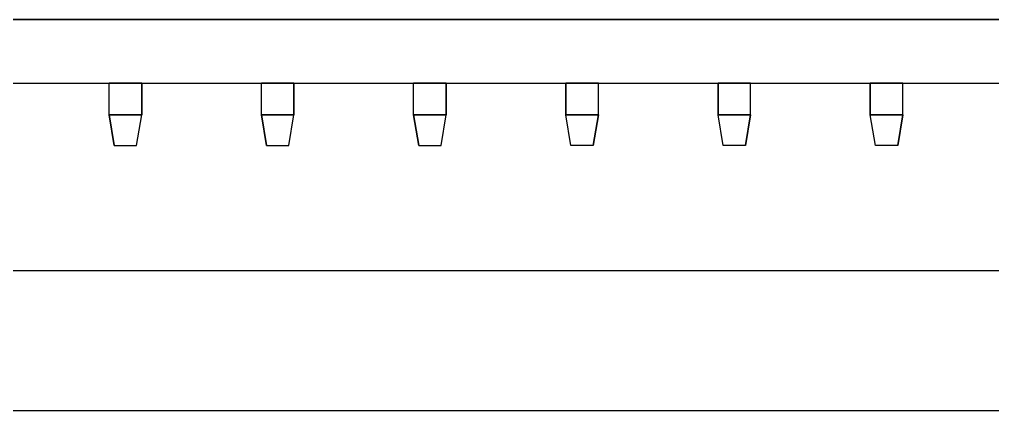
# Model space of a CAD drawing. Header units: metres. Extents: x -0.058 to 0.058, y -0.004 to 0.023.
# Drawn here: x -0.01399 to 0.01037, y -0.0035 to 0.0063 of the extents above; entities that cross this region are included whole.
import ezdxf

# ---------------------------------------------------------------- set-up
doc = ezdxf.new("R2010")
doc.units = ezdxf.units.M
doc.header["$MEASUREMENT"] = 0
doc.layers.get('0').update_dxf_attribs({"color": 8, "linetype": 'CONTINUOUS'})

msp = doc.modelspace()

# ---------------------------------------------------------------- linework, layer by layer
for p, q in [((-0.0438, 0.0063, -0.001), (0.0422, 0.0063, -0.001)), ((-0.0475, 0.0047, -0.0647), (0.0475, 0.0047, -0.0647)), ((-0.010926, 0.0047, -0.008534), (-0.011739, 0.0047, -0.008534)), ((-0.011739, 0.003906, -0.008534), (-0.011739, 0.0047, -0.008534)), ((-0.010926, 0.003906, -0.008534), (-0.010926, 0.0047, -0.008534)), ((-0.007116, 0.0047, -0.008534), (-0.007929, 0.0047, -0.008534)), ((-0.007929, 0.003906, -0.008534), (-0.007929, 0.0047, -0.008534)), ((-0.007116, 0.003906, -0.008534), (-0.007116, 0.0047, -0.008534)), ((-0.003306, 0.0047, -0.008534), (-0.004119, 0.0047, -0.008534)), ((-0.004119, 0.003906, -0.008534), (-0.004119, 0.0047, -0.008534)), ((-0.003306, 0.003906, -0.008534), (-0.003306, 0.0047, -0.008534)), ((0.000504, 0.0047, -0.008534), (-0.000309, 0.0047, -0.008534)), ((-0.000309, 0.0047, -0.008534), (-0.000309, 0.003906, -0.008534)), ((0.000504, 0.003906, -0.008534), (0.000504, 0.0047, -0.008534)), ((0.004314, 0.0047, -0.008534), (0.003501, 0.0047, -0.008534)), ((0.003501, 0.0047, -0.008534), (0.003501, 0.003906, -0.008534)), ((0.004314, 0.003906, -0.008534), (0.004314, 0.0047, -0.008534)), ((0.008124, 0.0047, -0.008534), (0.007311, 0.0047, -0.008534)), ((0.007311, 0.0047, -0.008534), (0.007311, 0.003906, -0.008534)), ((0.008124, 0.003906, -0.008534), (0.008124, 0.0047, -0.008534)), ((-0.010926, 0.003906, -0.008534), (-0.011739, 0.003906, -0.008534)), ((-0.007116, 0.003906, -0.008534), (-0.007929, 0.003906, -0.008534)), ((-0.003306, 0.003906, -0.008534), (-0.004119, 0.003906, -0.008534)), ((0.000504, 0.003906, -0.008534), (-0.000309, 0.003906, -0.008534)), ((0.004314, 0.003906, -0.008534), (0.003501, 0.003906, -0.008534)), ((0.008124, 0.003906, -0.008534), (0.007311, 0.003906, -0.008534)), ((-0.011612, 0.003144, -0.008407), (-0.011053, 0.003144, -0.008407)), ((-0.011612, 0.003144, -0.007849), (-0.011612, 0.003144, -0.008407)), ((-0.011612, 0.003144, -0.007849), (-0.011053, 0.003144, -0.007849)), ((-0.011053, 0.003144, -0.007849), (-0.011053, 0.003144, -0.008407)), ((-0.007802, 0.003144, -0.008407), (-0.007243, 0.003144, -0.008407)), ((-0.007802, 0.003144, -0.007849), (-0.007802, 0.003144, -0.008407)), ((-0.007802, 0.003144, -0.007849), (-0.007243, 0.003144, -0.007849)), ((-0.007243, 0.003144, -0.007849), (-0.007243, 0.003144, -0.008407)), ((-0.003992, 0.003144, -0.008407), (-0.003433, 0.003144, -0.008407)), ((-0.003992, 0.003144, -0.007849), (-0.003992, 0.003144, -0.008407)), ((-0.003992, 0.003144, -0.007849), (-0.003433, 0.003144, -0.007849)), ((-0.003433, 0.003144, -0.007849), (-0.003433, 0.003144, -0.008407)), ((-0.000182, 0.003144, -0.008407), (-0.000182, 0.003144, -0.007849)), ((0.000377, 0.003144, -0.007849), (-0.000182, 0.003144, -0.007849)), ((0.000377, 0.003144, -0.008407), (-0.000182, 0.003144, -0.008407)), ((0.000377, 0.003144, -0.008407), (0.000377, 0.003144, -0.007849)), ((0.003628, 0.003144, -0.008407), (0.003628, 0.003144, -0.007849)), ((0.004187, 0.003144, -0.007849), (0.003628, 0.003144, -0.007849)), ((0.004187, 0.003144, -0.008407), (0.003628, 0.003144, -0.008407)), ((0.004187, 0.003144, -0.008407), (0.004187, 0.003144, -0.007849)), ((0.007438, 0.003144, -0.008407), (0.007438, 0.003144, -0.007849)), ((0.007997, 0.003144, -0.007849), (0.007438, 0.003144, -0.007849)), ((0.007997, 0.003144, -0.008407), (0.007438, 0.003144, -0.008407)), ((0.007997, 0.003144, -0.008407), (0.007997, 0.003144, -0.007849)), ((0.0485, 0, -0.001), (-0.0485, 0, -0.001)), ((-0.058, -0.0035, -0.0692), (0.058, -0.0035, -0.0692))]:
    msp.add_line(p, q)
at = {"extrusion": (0, 0, -1)}
for p, q in [((0.0422, 0.0063), (-0.0438, 0.0063)), ((-0.0475, 0.0047, -0.002), (0.0475, 0.0047, -0.002)), ((-0.011739, 0.0047, -0.007722), (-0.010926, 0.0047, -0.007722)), ((-0.011739, 0.003906, -0.007722), (-0.011739, 0.0047, -0.007722)), ((-0.010926, 0.0047, -0.007722), (-0.010926, 0.003906, -0.007722)), ((-0.007929, 0.0047, -0.007722), (-0.007116, 0.0047, -0.007722)), ((-0.007929, 0.003906, -0.007722), (-0.007929, 0.0047, -0.007722)), ((-0.007116, 0.0047, -0.007722), (-0.007116, 0.003906, -0.007722)), ((-0.004119, 0.0047, -0.007722), (-0.003306, 0.0047, -0.007722)), ((-0.004119, 0.003906, -0.007722), (-0.004119, 0.0047, -0.007722)), ((-0.003306, 0.0047, -0.007722), (-0.003306, 0.003906, -0.007722)), ((-0.000309, 0.0047, -0.007722), (0.000504, 0.0047, -0.007722)), ((-0.000309, 0.003906, -0.007722), (-0.000309, 0.0047, -0.007722)), ((0.000504, 0.003906, -0.007722), (0.000504, 0.0047, -0.007722)), ((0.003501, 0.0047, -0.007722), (0.004314, 0.0047, -0.007722)), ((0.003501, 0.003906, -0.007722), (0.003501, 0.0047, -0.007722)), ((0.004314, 0.003906, -0.007722), (0.004314, 0.0047, -0.007722)), ((0.007311, 0.0047, -0.007722), (0.008124, 0.0047, -0.007722)), ((0.007311, 0.003906, -0.007722), (0.007311, 0.0047, -0.007722)), ((0.008124, 0.003906, -0.007722), (0.008124, 0.0047, -0.007722)), ((-0.011739, 0.003906, -0.007722), (-0.010926, 0.003906, -0.007722)), ((-0.007929, 0.003906, -0.007722), (-0.007116, 0.003906, -0.007722)), ((-0.004119, 0.003906, -0.007722), (-0.003306, 0.003906, -0.007722)), ((-0.000309, 0.003906, -0.007722), (0.000504, 0.003906, -0.007722)), ((0.003501, 0.003906, -0.007722), (0.004314, 0.003906, -0.007722)), ((0.007311, 0.003906, -0.007722), (0.008124, 0.003906, -0.007722)), ((0.058, 0, -0.0657), (-0.058, 0, -0.0657)), ((-0.056, -0.0035), (0.056, -0.0035))]:
    msp.add_line(p, q, dxfattribs=at)
at = {"extrusion": (0, -1, 0)}
for p, q in [((0.0422, 0.0063), (-0.0438, 0.0063)), ((-0.0438, 0.0063, -0.001), (0.0422, 0.0063, -0.001)), ((0.058, 0, -0.0657), (-0.058, 0, -0.0657)), ((0.0485, 0, -0.001), (-0.0485, 0, -0.001))]:
    msp.add_line(p, q, dxfattribs=at)
at = {"extrusion": (0, 1, 0)}
for p, q in [((-0.0475, 0.0047, -0.002), (0.0475, 0.0047, -0.002)), ((-0.0475, 0.0047, -0.0647), (0.0475, 0.0047, -0.0647)), ((-0.011739, 0.0047, -0.007722), (-0.010926, 0.0047, -0.007722)), ((-0.011739, 0.0047, -0.008534), (-0.011739, 0.0047, -0.007722)), ((-0.010926, 0.0047, -0.008534), (-0.011739, 0.0047, -0.008534)), ((-0.010926, 0.0047, -0.007722), (-0.010926, 0.0047, -0.008534)), ((-0.007929, 0.0047, -0.007722), (-0.007116, 0.0047, -0.007722)), ((-0.007929, 0.0047, -0.008534), (-0.007929, 0.0047, -0.007722)), ((-0.007116, 0.0047, -0.008534), (-0.007929, 0.0047, -0.008534)), ((-0.007116, 0.0047, -0.007722), (-0.007116, 0.0047, -0.008534)), ((-0.004119, 0.0047, -0.007722), (-0.003306, 0.0047, -0.007722)), ((-0.004119, 0.0047, -0.008534), (-0.004119, 0.0047, -0.007722)), ((-0.003306, 0.0047, -0.008534), (-0.004119, 0.0047, -0.008534)), ((-0.003306, 0.0047, -0.007722), (-0.003306, 0.0047, -0.008534)), ((-0.000309, 0.0047, -0.008534), (-0.000309, 0.0047, -0.007722)), ((0.000504, 0.0047, -0.008534), (-0.000309, 0.0047, -0.008534)), ((-0.000309, 0.0047, -0.007722), (0.000504, 0.0047, -0.007722)), ((0.000504, 0.0047, -0.007722), (0.000504, 0.0047, -0.008534)), ((0.003501, 0.0047, -0.008534), (0.003501, 0.0047, -0.007722)), ((0.004314, 0.0047, -0.008534), (0.003501, 0.0047, -0.008534)), ((0.003501, 0.0047, -0.007722), (0.004314, 0.0047, -0.007722)), ((0.004314, 0.0047, -0.007722), (0.004314, 0.0047, -0.008534)), ((0.007311, 0.0047, -0.008534), (0.007311, 0.0047, -0.007722)), ((0.008124, 0.0047, -0.008534), (0.007311, 0.0047, -0.008534)), ((0.007311, 0.0047, -0.007722), (0.008124, 0.0047, -0.007722)), ((0.008124, 0.0047, -0.007722), (0.008124, 0.0047, -0.008534)), ((-0.058, -0.0035, -0.0692), (0.058, -0.0035, -0.0692)), ((-0.056, -0.0035), (0.056, -0.0035))]:
    msp.add_line(p, q, dxfattribs=at)
at = {"extrusion": (1, 0, 0)}
for p, q in [((-0.011739, 0.0047, -0.008534), (-0.011739, 0.0047, -0.007722)), ((-0.011739, 0.003906, -0.007722), (-0.011739, 0.0047, -0.007722)), ((-0.011739, 0.003906, -0.008534), (-0.011739, 0.0047, -0.008534)), ((-0.007929, 0.0047, -0.008534), (-0.007929, 0.0047, -0.007722)), ((-0.007929, 0.003906, -0.007722), (-0.007929, 0.0047, -0.007722)), ((-0.007929, 0.003906, -0.008534), (-0.007929, 0.0047, -0.008534)), ((-0.004119, 0.0047, -0.008534), (-0.004119, 0.0047, -0.007722)), ((-0.004119, 0.003906, -0.007722), (-0.004119, 0.0047, -0.007722)), ((-0.004119, 0.003906, -0.008534), (-0.004119, 0.0047, -0.008534)), ((-0.000309, 0.0047, -0.008534), (-0.000309, 0.0047, -0.007722)), ((-0.000309, 0.003906, -0.007722), (-0.000309, 0.0047, -0.007722)), ((-0.000309, 0.0047, -0.008534), (-0.000309, 0.003906, -0.008534)), ((0.003501, 0.0047, -0.008534), (0.003501, 0.0047, -0.007722)), ((0.003501, 0.003906, -0.007722), (0.003501, 0.0047, -0.007722)), ((0.003501, 0.0047, -0.008534), (0.003501, 0.003906, -0.008534)), ((0.007311, 0.0047, -0.008534), (0.007311, 0.0047, -0.007722)), ((0.007311, 0.003906, -0.007722), (0.007311, 0.0047, -0.007722)), ((0.007311, 0.0047, -0.008534), (0.007311, 0.003906, -0.008534)), ((-0.011739, 0.003906, -0.008534), (-0.011739, 0.003906, -0.007722)), ((-0.007929, 0.003906, -0.008534), (-0.007929, 0.003906, -0.007722)), ((-0.004119, 0.003906, -0.008534), (-0.004119, 0.003906, -0.007722)), ((-0.000309, 0.003906, -0.008534), (-0.000309, 0.003906, -0.007722)), ((0.003501, 0.003906, -0.008534), (0.003501, 0.003906, -0.007722)), ((0.007311, 0.003906, -0.008534), (0.007311, 0.003906, -0.007722))]:
    msp.add_line(p, q, dxfattribs=at)
at = {"extrusion": (-1, 0, 0)}
for p, q in [((-0.010926, 0.0047, -0.007722), (-0.010926, 0.0047, -0.008534)), ((-0.010926, 0.003906, -0.008534), (-0.010926, 0.0047, -0.008534)), ((-0.010926, 0.0047, -0.007722), (-0.010926, 0.003906, -0.007722)), ((-0.007116, 0.0047, -0.007722), (-0.007116, 0.0047, -0.008534)), ((-0.007116, 0.003906, -0.008534), (-0.007116, 0.0047, -0.008534)), ((-0.007116, 0.0047, -0.007722), (-0.007116, 0.003906, -0.007722)), ((-0.003306, 0.0047, -0.007722), (-0.003306, 0.0047, -0.008534)), ((-0.003306, 0.003906, -0.008534), (-0.003306, 0.0047, -0.008534)), ((-0.003306, 0.0047, -0.007722), (-0.003306, 0.003906, -0.007722)), ((0.000504, 0.0047, -0.007722), (0.000504, 0.0047, -0.008534)), ((0.000504, 0.003906, -0.008534), (0.000504, 0.0047, -0.008534)), ((0.000504, 0.003906, -0.007722), (0.000504, 0.0047, -0.007722)), ((0.004314, 0.0047, -0.007722), (0.004314, 0.0047, -0.008534)), ((0.004314, 0.003906, -0.008534), (0.004314, 0.0047, -0.008534)), ((0.004314, 0.003906, -0.007722), (0.004314, 0.0047, -0.007722)), ((0.008124, 0.0047, -0.007722), (0.008124, 0.0047, -0.008534)), ((0.008124, 0.003906, -0.008534), (0.008124, 0.0047, -0.008534)), ((0.008124, 0.003906, -0.007722), (0.008124, 0.0047, -0.007722)), ((-0.010926, 0.003906, -0.007722), (-0.010926, 0.003906, -0.008534)), ((-0.007116, 0.003906, -0.007722), (-0.007116, 0.003906, -0.008534)), ((-0.003306, 0.003906, -0.007722), (-0.003306, 0.003906, -0.008534)), ((0.000504, 0.003906, -0.007722), (0.000504, 0.003906, -0.008534)), ((0.004314, 0.003906, -0.007722), (0.004314, 0.003906, -0.008534)), ((0.008124, 0.003906, -0.007722), (0.008124, 0.003906, -0.008534))]:
    msp.add_line(p, q, dxfattribs=at)
at = {"extrusion": (0, 0.164399, -0.986394)}
for p, q in [((-0.011739, 0.003906, -0.007722), (-0.010926, 0.003906, -0.007722)), ((-0.011739, 0.003906, -0.007722), (-0.011612, 0.003144, -0.007849)), ((-0.011053, 0.003144, -0.007849), (-0.010926, 0.003906, -0.007722)), ((-0.007929, 0.003906, -0.007722), (-0.007116, 0.003906, -0.007722)), ((-0.007929, 0.003906, -0.007722), (-0.007802, 0.003144, -0.007849)), ((-0.007243, 0.003144, -0.007849), (-0.007116, 0.003906, -0.007722)), ((-0.004119, 0.003906, -0.007722), (-0.003306, 0.003906, -0.007722)), ((-0.004119, 0.003906, -0.007722), (-0.003992, 0.003144, -0.007849)), ((-0.003433, 0.003144, -0.007849), (-0.003306, 0.003906, -0.007722)), ((-0.000309, 0.003906, -0.007722), (0.000504, 0.003906, -0.007722)), ((-0.000182, 0.003144, -0.007849), (-0.000309, 0.003906, -0.007722)), ((0.000377, 0.003144, -0.007849), (0.000504, 0.003906, -0.007722)), ((0.003501, 0.003906, -0.007722), (0.004314, 0.003906, -0.007722)), ((0.003628, 0.003144, -0.007849), (0.003501, 0.003906, -0.007722)), ((0.004187, 0.003144, -0.007849), (0.004314, 0.003906, -0.007722)), ((0.007311, 0.003906, -0.007722), (0.008124, 0.003906, -0.007722)), ((0.007438, 0.003144, -0.007849), (0.007311, 0.003906, -0.007722)), ((0.007997, 0.003144, -0.007849), (0.008124, 0.003906, -0.007722)), ((-0.011612, 0.003144, -0.007849), (-0.011053, 0.003144, -0.007849)), ((-0.007802, 0.003144, -0.007849), (-0.007243, 0.003144, -0.007849)), ((-0.003992, 0.003144, -0.007849), (-0.003433, 0.003144, -0.007849)), ((0.000377, 0.003144, -0.007849), (-0.000182, 0.003144, -0.007849)), ((0.004187, 0.003144, -0.007849), (0.003628, 0.003144, -0.007849)), ((0.007997, 0.003144, -0.007849), (0.007438, 0.003144, -0.007849))]:
    msp.add_line(p, q, dxfattribs=at)
at = {"extrusion": (0, 0.164399, 0.986394)}
for p, q in [((-0.010926, 0.003906, -0.008534), (-0.011739, 0.003906, -0.008534)), ((-0.011612, 0.003144, -0.008407), (-0.011739, 0.003906, -0.008534)), ((-0.011053, 0.003144, -0.008407), (-0.010926, 0.003906, -0.008534)), ((-0.007116, 0.003906, -0.008534), (-0.007929, 0.003906, -0.008534)), ((-0.007802, 0.003144, -0.008407), (-0.007929, 0.003906, -0.008534)), ((-0.007243, 0.003144, -0.008407), (-0.007116, 0.003906, -0.008534)), ((-0.003306, 0.003906, -0.008534), (-0.004119, 0.003906, -0.008534)), ((-0.003992, 0.003144, -0.008407), (-0.004119, 0.003906, -0.008534)), ((-0.003433, 0.003144, -0.008407), (-0.003306, 0.003906, -0.008534)), ((0.000504, 0.003906, -0.008534), (-0.000309, 0.003906, -0.008534)), ((-0.000182, 0.003144, -0.008407), (-0.000309, 0.003906, -0.008534)), ((0.000504, 0.003906, -0.008534), (0.000377, 0.003144, -0.008407)), ((0.004314, 0.003906, -0.008534), (0.003501, 0.003906, -0.008534)), ((0.003628, 0.003144, -0.008407), (0.003501, 0.003906, -0.008534)), ((0.004314, 0.003906, -0.008534), (0.004187, 0.003144, -0.008407)), ((0.008124, 0.003906, -0.008534), (0.007311, 0.003906, -0.008534)), ((0.007438, 0.003144, -0.008407), (0.007311, 0.003906, -0.008534)), ((0.008124, 0.003906, -0.008534), (0.007997, 0.003144, -0.008407)), ((-0.011612, 0.003144, -0.008407), (-0.011053, 0.003144, -0.008407)), ((-0.007802, 0.003144, -0.008407), (-0.007243, 0.003144, -0.008407)), ((-0.003992, 0.003144, -0.008407), (-0.003433, 0.003144, -0.008407)), ((0.000377, 0.003144, -0.008407), (-0.000182, 0.003144, -0.008407)), ((0.004187, 0.003144, -0.008407), (0.003628, 0.003144, -0.008407)), ((0.007997, 0.003144, -0.008407), (0.007438, 0.003144, -0.008407))]:
    msp.add_line(p, q, dxfattribs=at)
at = {"extrusion": (0.986394, 0.164399, 0)}
for p, q in [((-0.011739, 0.003906, -0.008534), (-0.011739, 0.003906, -0.007722)), ((-0.011739, 0.003906, -0.007722), (-0.011612, 0.003144, -0.007849)), ((-0.011612, 0.003144, -0.008407), (-0.011739, 0.003906, -0.008534)), ((-0.007929, 0.003906, -0.008534), (-0.007929, 0.003906, -0.007722)), ((-0.007929, 0.003906, -0.007722), (-0.007802, 0.003144, -0.007849)), ((-0.007802, 0.003144, -0.008407), (-0.007929, 0.003906, -0.008534)), ((-0.004119, 0.003906, -0.008534), (-0.004119, 0.003906, -0.007722)), ((-0.004119, 0.003906, -0.007722), (-0.003992, 0.003144, -0.007849)), ((-0.003992, 0.003144, -0.008407), (-0.004119, 0.003906, -0.008534)), ((-0.000182, 0.003144, -0.008407), (-0.000309, 0.003906, -0.008534)), ((-0.000309, 0.003906, -0.008534), (-0.000309, 0.003906, -0.007722)), ((-0.000182, 0.003144, -0.007849), (-0.000309, 0.003906, -0.007722)), ((0.003628, 0.003144, -0.008407), (0.003501, 0.003906, -0.008534)), ((0.003501, 0.003906, -0.008534), (0.003501, 0.003906, -0.007722)), ((0.003628, 0.003144, -0.007849), (0.003501, 0.003906, -0.007722)), ((0.007438, 0.003144, -0.008407), (0.007311, 0.003906, -0.008534)), ((0.007311, 0.003906, -0.008534), (0.007311, 0.003906, -0.007722)), ((0.007438, 0.003144, -0.007849), (0.007311, 0.003906, -0.007722)), ((-0.011612, 0.003144, -0.007849), (-0.011612, 0.003144, -0.008407)), ((-0.007802, 0.003144, -0.007849), (-0.007802, 0.003144, -0.008407)), ((-0.003992, 0.003144, -0.007849), (-0.003992, 0.003144, -0.008407)), ((-0.000182, 0.003144, -0.008407), (-0.000182, 0.003144, -0.007849)), ((0.003628, 0.003144, -0.008407), (0.003628, 0.003144, -0.007849)), ((0.007438, 0.003144, -0.008407), (0.007438, 0.003144, -0.007849))]:
    msp.add_line(p, q, dxfattribs=at)
at = {"extrusion": (-0.986394, 0.164399, 0)}
for p, q in [((-0.011053, 0.003144, -0.007849), (-0.010926, 0.003906, -0.007722)), ((-0.011053, 0.003144, -0.008407), (-0.010926, 0.003906, -0.008534)), ((-0.010926, 0.003906, -0.007722), (-0.010926, 0.003906, -0.008534)), ((-0.007243, 0.003144, -0.007849), (-0.007116, 0.003906, -0.007722)), ((-0.007243, 0.003144, -0.008407), (-0.007116, 0.003906, -0.008534)), ((-0.007116, 0.003906, -0.007722), (-0.007116, 0.003906, -0.008534)), ((-0.003433, 0.003144, -0.007849), (-0.003306, 0.003906, -0.007722)), ((-0.003433, 0.003144, -0.008407), (-0.003306, 0.003906, -0.008534)), ((-0.003306, 0.003906, -0.007722), (-0.003306, 0.003906, -0.008534)), ((0.000504, 0.003906, -0.008534), (0.000377, 0.003144, -0.008407)), ((0.000377, 0.003144, -0.007849), (0.000504, 0.003906, -0.007722)), ((0.000504, 0.003906, -0.007722), (0.000504, 0.003906, -0.008534)), ((0.004314, 0.003906, -0.008534), (0.004187, 0.003144, -0.008407)), ((0.004187, 0.003144, -0.007849), (0.004314, 0.003906, -0.007722)), ((0.004314, 0.003906, -0.007722), (0.004314, 0.003906, -0.008534)), ((0.008124, 0.003906, -0.008534), (0.007997, 0.003144, -0.008407)), ((0.007997, 0.003144, -0.007849), (0.008124, 0.003906, -0.007722)), ((0.008124, 0.003906, -0.007722), (0.008124, 0.003906, -0.008534)), ((-0.011053, 0.003144, -0.007849), (-0.011053, 0.003144, -0.008407)), ((-0.007243, 0.003144, -0.007849), (-0.007243, 0.003144, -0.008407)), ((-0.003433, 0.003144, -0.007849), (-0.003433, 0.003144, -0.008407)), ((0.000377, 0.003144, -0.008407), (0.000377, 0.003144, -0.007849)), ((0.004187, 0.003144, -0.008407), (0.004187, 0.003144, -0.007849)), ((0.007997, 0.003144, -0.008407), (0.007997, 0.003144, -0.007849))]:
    msp.add_line(p, q, dxfattribs=at)

doc.saveas('drawing.dxf')
